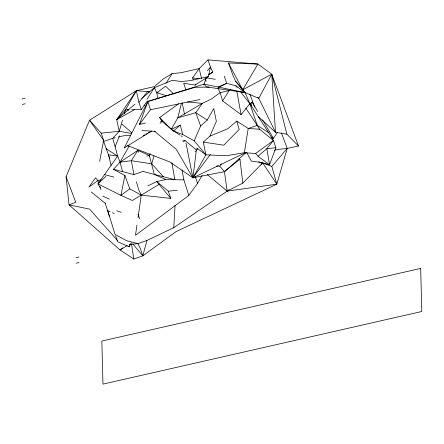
<?xml version="1.0" encoding="UTF-8"?>
<svg xmlns="http://www.w3.org/2000/svg" width="444" height="444" viewBox="0 0 444 444"><rect width="100%" height="100%" fill="white"/><g stroke="black" fill="none" stroke-linecap="round" stroke-linejoin="round"><path stroke-width="0.67" d="M129.576 244.516L137.962 243.639L146.936 240.482L173.776 227.667L175.075 205.367M196.398 150.05L192.896 177.822L224.425 171.678L239.954 159.246L238.75 158.702M136.952 225.097L135.487 235.314L188.811 195.416L197.558 183.378L202.103 175.336M138.029 217.604L141.259 195.127L138.867 190.132L136.391 181.801M196.653 148.019L205.888 154.845L226.29 155.744L244.328 152.747L248.229 128.494L257.209 125.336L268.714 132.717L273.437 140.493L275.885 147.713L269.53 164.752L260.412 162.36L251.321 161.083L246.886 152.792M251.387 106.105L252.081 102.02L257.664 111.533M99.65 161.305L103.641 140.382L101.193 133.167L89.538 120.23L136.341 90.709L154.346 86.608L163.203 79.01L172.122 73.626L181.158 72.688L199.162 68.587L207.992 59.873L257.909 64.053L271.75 74.215L298.496 145.993L287.218 148.44L278.188 149.378L274.325 150.261M124.914 175.524L120.89 195.343L132.34 200.51L159.091 184.365L170.774 198.413L141.259 195.127L129.776 188.85L124.914 175.524L113.431 169.253L120.047 162.204L137.851 150.333L149.301 155.5L149.75 156.81M185.914 89.793L183.688 83.233L195.055 85.07L208.43 76.523L210.439 67.094L207.992 59.873M149.634 154.157L149.301 155.5L154.312 174.37L165.767 179.537L183.888 179.876L188.811 195.416M181.391 103.363L177.772 117.871L171.273 129.359L179.909 135.093M103.641 140.382L89.538 120.23L66.078 176.729L69.053 204.878L120.013 249.966L133.827 259.019L142.802 255.855L146.936 240.482M171.928 162.815L174.825 179.703L163.436 176.756L151.781 163.825L153.968 155.855M109.873 158.752L103.668 141.492L112.648 138.334L119.258 131.285L122.472 120.219M124.364 113.714L125.497 109.807L136.341 90.709L149.678 91.764M132.845 243.895L142.802 255.855L176.135 231.557L276.817 184.182L287.218 148.44L281.391 132.895M145.41 123.032L139.455 124.409L147.935 101.426L204.09 84.127L245.055 92.58L258.78 98.302L275.508 132.329L286.868 134.166L298.496 145.993M203.691 84.893L206.582 77.267M163.436 176.756L142.918 171.423L133.944 174.586L122.55 171.639L120.047 162.204L117.627 156.094L115.124 146.659L119.464 135.831M115.645 235.725L117.538 241.636L128.988 246.803L130.053 244.305M205.888 154.845L194.206 140.804L200.616 125.985L207.265 120.047L213.764 108.558L216.356 121.323L209.94 136.142L203.297 142.08L205.888 154.845L192.896 177.822L169.847 161.943L127.04 145.41M151.443 131.202L124.215 147.935L147.935 101.426L195.11 87.29L209.085 87.08M129.137 146.087L120.047 162.204L131.324 160.711L151.781 163.825M128.988 246.803L131.263 242.785M228.449 62.993L242.724 89.799L257.909 64.053L228.449 62.993L233.316 76.312L235.703 81.313L245.055 92.58L249.867 103.685L257.209 125.336L259.568 129.221L273.437 140.493L266.85 148.651L257.992 156.255L255.661 153.474L244.328 152.747M150.344 153.785L149.301 155.5L146.731 156.083M165.956 83.428L172.122 73.626M240.504 91.73L249.867 103.685L241.092 114.613L222.622 100.96L229.148 90.582L230.258 89.777M146.859 99.356L154.373 87.718L172.3 80.286L181.391 81.568L190.421 80.625L208.43 76.523M131.535 133.439L119.258 131.285L116.7 119.625L136.341 90.709L138.9 102.37L141.347 109.585L131.702 109.718M141.347 109.585L147.186 101.054M106.116 148.712L117.627 156.094L97.958 183.899L100.316 187.79L100.949 189.76M193.273 79.82L192.607 77.855L199.162 68.587L201.543 78.471M277.622 132.279L273.376 138.278L272.222 138.95M216.522 166.062L219.763 166.123L221.351 163.93M210.323 154.479L192.896 177.822L176.312 149.345L154.229 131.008M139.455 124.409L150.411 109.751L199.95 99.506M124.215 147.935L124.942 147.014M138.9 102.37L147.674 91.436L149.056 92.441M195.177 151.609L197.963 148.679M195.055 85.07L195.932 84.044M207.365 70.69L210.439 67.094L212.831 72.089L208.73 74.686M173.776 227.667L227.189 191.103L276.817 184.182L271.833 166.417L287.218 148.44M134.549 109.607L116.7 119.625L125.497 109.807L128.943 109.757M207.209 174.509L227.189 191.103L242.84 183.111L262.682 162.92L271.833 166.417M249.645 104.457L252.081 102.02M160.045 123.36L162.01 121.423L161.766 120.091M105.944 176.34L97.958 183.899L120.89 195.343L129.776 188.85M178.549 103.807L159.651 117.538L162.01 121.423L173.576 131.03L180.22 125.091L182.728 134.526L194.206 140.804M228.804 189.821L227.189 191.103L224.425 171.678L246.054 152.653M259.568 129.221L248.229 128.494L236.724 121.112L227.861 128.71L209.94 136.142M116.7 119.625L135.015 104.118M141.819 98.357L154.373 87.718L156.765 92.718L157.864 98.723M261.072 164.202L262.682 162.92L276.817 184.182M122.788 247.924L120.013 249.966L127.256 245.593M166.544 95.715L156.765 92.718L165.651 86.225L173.61 93.939M255.661 153.474L273.437 140.493M208.375 74.781L212.831 72.089M187.329 101.92L202.309 103.391L195.754 112.659L177.772 117.871L202.309 103.391L211.255 99.123L220.141 92.63L229.148 90.582M143.062 135.814L144.849 134.81M146.037 134.144L147.23 133.472M148.418 132.806L151.393 131.135M183.472 141.564L185.142 140.631L196.714 150.239M242.724 89.799L271.75 74.215L286.868 134.166M218.348 87.351L226.701 83.361L235.82 85.753L245.055 92.58L206.421 86.907L204.09 84.127M180.22 125.091L171.273 129.359L159.651 117.538M147.813 185.858L156.76 181.59L165.767 179.537M218.481 165.606L192.896 177.822L186.03 143.173M220.357 164.713L245.948 152.497M217.998 87.113L226.701 83.361L224.253 76.146M115.29 137.718L112.648 138.334L115.124 146.659M118.604 136.952L123.893 135.731L130.547 135.503M22.2 98.873L25.08 98.213M22.344 104.418L25.225 103.763M101.088 179.837L97.869 180.569L88.983 187.063L95.538 177.794L97.869 180.569L98.762 183.194M76.041 257.648L78.921 256.993M76.185 263.198L79.071 262.543M101.193 133.167L119.258 131.285M182.562 140.903L185.142 140.631M275.885 147.713L266.85 148.651L269.53 164.752L257.992 156.255M159.091 184.365L156.76 181.59L168.326 191.192L177.361 190.254M156.765 92.718L158.119 92.624M160.678 121.467L162.01 121.423M141.875 130.519L155.211 131.374M192.607 77.855L199.101 78.766M117.627 156.094L108.536 154.817L111.072 165.362M203.297 142.08L223.754 145.194L239.199 129.437L236.724 121.112M205.922 77.794L215.279 79.31M258.663 161.882L262.682 162.92M104.512 174.631L113.897 177.056M113.431 169.253L122.55 171.639M116.75 210.717L121.195 212.293M173.576 131.03L182.728 134.526M102.792 196.115L109.424 199.106M110.101 211.638L107.687 210.55L115.09 234.421L126.568 240.698L137.962 243.639L140.354 248.64L142.802 255.855M112.51 212.726L114.319 213.542M270.918 136.996L273.376 138.278L262.554 119.852M207.265 120.047L195.754 112.659L200.616 125.985M181.058 135.831L182.207 136.569M91.37 192.058L105.239 203.33M121.922 124.159L131.851 132.773M143.978 105.05L145.982 106.871M258.452 116.722L275.508 132.329L271.75 74.215L258.78 98.302L257.814 97.319M117.51 240.526L89.538 209.102L69.053 204.878L75.78 202.27L66.078 176.729M219.763 166.123L224.425 171.678M127.744 109.257L128.521 110.184M235.703 81.313L245.055 92.58M235.82 85.753L237.096 87.379M245.748 108.097L257.209 125.336M249.867 103.685L268.714 132.717M205.261 79.692L206.271 81.357M218.054 88.256L220.141 92.63L222.622 100.96M195.332 176.817L197.558 183.378M168.326 191.192L170.774 198.413M138.517 152.298L137.851 150.333L131.324 160.711L133.944 174.586M138.04 214.236L139.594 218.831M99.872 186.474L100.316 187.79M105.145 202.891L109.557 216.683M147.935 101.426L150.411 109.751M182.157 102.731L184.476 114.152M182.018 169.963L183.888 179.876M236.802 91.12L241.092 114.613M131.43 243.8L133.827 259.019M239.954 159.246L242.84 183.111M249.839 94.239A47.819 6.882 77.2 0 1 254.468 107.021M420.673 268.415L101.837 341.048L102.964 384.127L421.8 311.494L420.673 268.415"/></g></svg>
